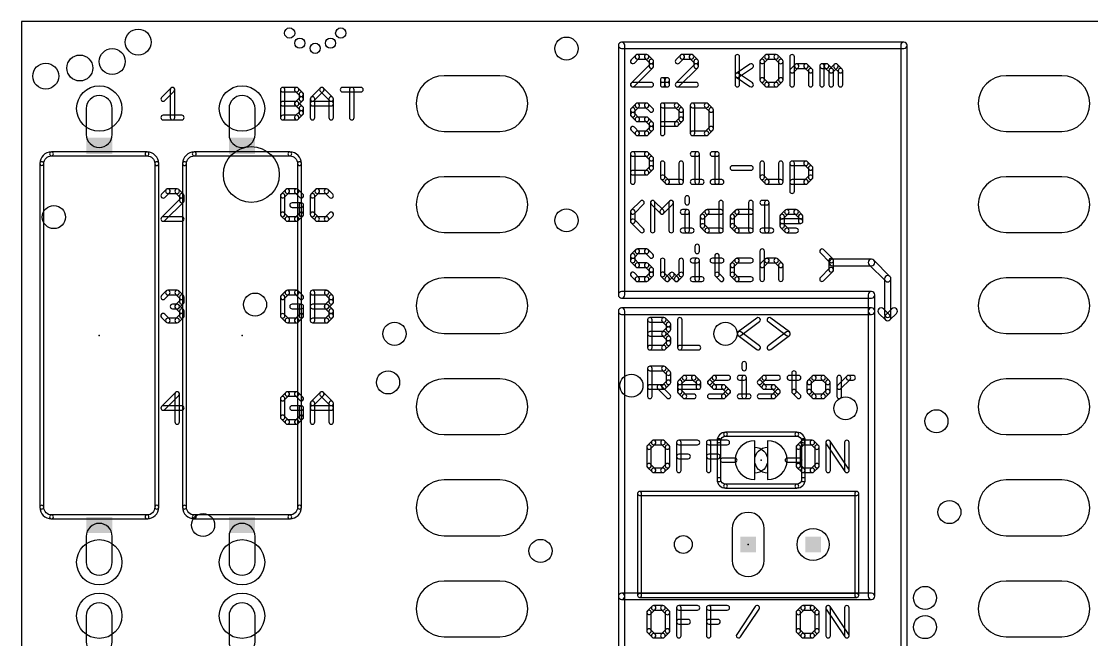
# Model space of a CAD drawing. Extents: x 0 to 96, y 1.4 to 54.7.
# Drawn here: x 0 to 41.89, y 28.28 to 52.5 of the extents above; entities that cross this region are included whole.
import ezdxf

# ---------------------------------------------------------------- set-up
doc = ezdxf.new("R2010")
doc.units = 0
for name, color, linetype in [('17', 178, 'CONTINUOUS'), ('18', 178, 'CONTINUOUS'), ('20', 178, 'CONTINUOUS'), ('21', 251, 'CONTINUOUS'), ('23', 178, 'CONTINUOUS'), ('25', 251, 'CONTINUOUS'), ('27', 251, 'CONTINUOUS'), ('51', 251, 'CONTINUOUS')]:
    doc.layers.add(name, color=color, linetype=linetype)

# ---------------------------------------------------------------- blocks, each defined once
blk = doc.blocks.new('RECT')
blk.add_solid([(-0.5, -0.5), (0.5, -0.5), (-0.5, 0.5), (0.5, 0.5)])
blk = doc.blocks.new('ROUNDP')
blk.add_circle((0, 0), 0.5)
blk = doc.blocks.new('LONGP100')
blk.add_lwpolyline([(-0.5, -0.5), (0.5, -0.5, 1), (0.5, 0.5), (-0.5, 0.5, 1)], format="xyb", close=True)
blk = doc.blocks.new('ROUNDV')
blk.add_circle((0, 0), 0.5)

msp = doc.modelspace()

# ---------------------------------------------------------------- linework, layer by layer
at = {"layer": '20'}
for p, q in [((96, 52.5), (0, 52.5)), ((0, 52.5), (0, 2.5))]:
    msp.add_line(p, q, dxfattribs=at)
for centre, radius in [((4.572, 51.689), 0.508), ((10.5, 52.044), 0.2), ((12.5, 52.044), 0.2), ((10.9, 51.644), 0.2), ((11.5, 51.444), 0.2), ((12.1, 51.644), 0.2), ((2.286, 50.673), 0.508), ((3.556, 50.927), 0.508), ((0.9525, 50.3555), 0.508), ((9, 46.5), 1.0922), ((25.908, 32.004), 0.35)]:
    msp.add_circle(centre, radius, dxfattribs=at)
at = {"layer": '21'}
for points in [[(23.622, 41.783), (23.622, 51.562, 1), (23.368, 51.562), (23.368, 41.783, 1)], [(23.495, 51.435), (34.544, 51.435, 1), (34.544, 51.689), (23.495, 51.689, 1)], [(34.417, 51.562), (34.417, 24.13, 1), (34.671, 24.13), (34.671, 51.562, 1)], [(31.75, 42.926), (33.274, 42.926, 1), (33.274, 43.18), (31.75, 43.18, 1)], [(33.1842, 42.9632), (33.8192, 42.3282, 1), (33.9988, 42.5078), (33.3638, 43.1428, 1)], [(33.782, 42.418), (33.782, 41.021, 1), (34.036, 41.021), (34.036, 42.418, 1)], [(33.274, 41.91), (23.495, 41.91, 1), (23.495, 41.656), (33.274, 41.656, 1)], [(33.401, 41.148), (33.401, 41.783, 1), (33.147, 41.783), (33.147, 41.148, 1)], [(23.622, 29.972), (23.622, 41.148, 1), (23.368, 41.148), (23.368, 29.972, 1)], [(23.495, 41.021), (33.274, 41.021, 1), (33.274, 41.275), (23.495, 41.275, 1)], [(33.401, 29.972), (33.401, 41.148, 1), (33.147, 41.148), (33.147, 29.972, 1)], [(33.9988, 40.9838), (33.7448, 41.2378, 1), (33.5652, 41.0582), (33.8192, 40.8042, 1)], [(33.9988, 40.8042), (34.2528, 41.0582, 1), (34.0732, 41.2378), (33.8192, 40.9838, 1)], [(32.698, 34.0802), (24.198, 34.0802, 1), (24.198, 33.9278), (32.698, 33.9278, 1)], [(24.2742, 30.004), (24.2742, 34.004, 1), (24.1218, 34.004), (24.1218, 30.004, 1)], [(32.6218, 34.004), (32.6218, 30.004, 1), (32.7742, 30.004), (32.7742, 34.004, 1)], [(23.622, 24.13), (23.622, 29.972, 1), (23.368, 29.972), (23.368, 24.13, 1)], [(23.495, 29.845), (33.274, 29.845, 1), (33.274, 30.099), (23.495, 30.099, 1)], [(32.698, 30.0802), (24.198, 30.0802, 1), (24.198, 29.9278), (32.698, 29.9278, 1)]]:
    msp.add_lwpolyline(points, format="xyb", close=True, dxfattribs=at)
at = {"layer": '23'}
for p in [(3.048, 40.1955), (8.636, 40.1955), (28.956, 35.306), (28.448, 32.004)]:
    msp.add_point(p, dxfattribs=at)
at = {"layer": '25'}
for points in [[(5.6128, 49.3958), (5.9771, 49.7602, 1), (5.8514, 49.8859), (5.487, 49.5215, 1)], [(5.8254, 49.823), (5.8254, 48.7299, 1), (6.0032, 48.7299), (6.0032, 49.823, 1)], [(10.3164, 48.7299), (10.3164, 49.823, 1), (10.1386, 49.823), (10.1386, 48.7299, 1)], [(10.2275, 49.7341), (10.7741, 49.7341, 1), (10.7741, 49.9119), (10.2275, 49.9119, 1)], [(10.7112, 49.7602), (10.8934, 49.578, 1), (11.0191, 49.7037), (10.8369, 49.8859, 1)], [(11.4597, 49.3958), (11.8241, 49.7602, 1), (11.6984, 49.8859), (11.334, 49.5215, 1)], [(11.6984, 49.7602), (12.0628, 49.3958, 1), (12.1885, 49.5215), (11.8241, 49.8859, 1)], [(12.5663, 49.7341), (13.295, 49.7341, 1), (13.295, 49.9119), (12.5663, 49.9119, 1)], [(13.0196, 48.7299), (13.0196, 49.823, 1), (12.8418, 49.823), (12.8418, 48.7299, 1)], [(10.8934, 49.5215), (10.7112, 49.3393, 1), (10.8369, 49.2136), (11.0191, 49.3958, 1)], [(10.8673, 49.6408), (10.8673, 49.4587, 1), (11.0451, 49.4587), (11.0451, 49.6408, 1)], [(11.4858, 48.7299), (11.4858, 49.4587, 1), (11.308, 49.4587), (11.308, 48.7299, 1)], [(12.0367, 49.4587), (12.0367, 48.7299, 1), (12.2145, 48.7299), (12.2145, 49.4587, 1)], [(10.2275, 49.1876), (10.7741, 49.1876, 1), (10.7741, 49.3654), (10.2275, 49.3654, 1)], [(10.7112, 49.2136), (10.8934, 49.0314, 1), (11.0191, 49.1571), (10.8369, 49.3393, 1)], [(10.8673, 49.0943), (10.8673, 48.9121, 1), (11.0451, 48.9121), (11.0451, 49.0943, 1)], [(11.3969, 49.1876), (12.1256, 49.1876, 1), (12.1256, 49.3654), (11.3969, 49.3654, 1)], [(5.5499, 48.641), (6.2787, 48.641, 1), (6.2787, 48.8188), (5.5499, 48.8188, 1)], [(10.7741, 48.8188), (10.2275, 48.8188, 1), (10.2275, 48.641), (10.7741, 48.641, 1)], [(10.8934, 48.9749), (10.7112, 48.7928, 1), (10.8369, 48.667), (11.0191, 48.8492, 1)], [(5.6692, 45.9108), (5.487, 45.7286, 1), (5.6128, 45.6029), (5.7949, 45.7851, 1)], [(6.0965, 45.9368), (5.7321, 45.9368, 1), (5.7321, 45.759), (6.0965, 45.759, 1)], [(6.3415, 45.7286), (6.1593, 45.9108, 1), (6.0336, 45.7851), (6.2158, 45.6029, 1)], [(6.3676, 45.4836), (6.3676, 45.6657, 1), (6.1898, 45.6657), (6.1898, 45.4836, 1)], [(10.3468, 45.9108), (10.1646, 45.7286, 1), (10.2903, 45.6029), (10.4725, 45.7851, 1)], [(10.1386, 45.6657), (10.1386, 44.937, 1), (10.3164, 44.937), (10.3164, 45.6657, 1)], [(10.7741, 45.9368), (10.4097, 45.9368, 1), (10.4097, 45.759), (10.7741, 45.759, 1)], [(11.0191, 45.7286), (10.8369, 45.9108, 1), (10.7112, 45.7851), (10.8934, 45.6029, 1)], [(11.5162, 45.9108), (11.334, 45.7286, 1), (11.4597, 45.6029), (11.6419, 45.7851, 1)], [(11.308, 45.6657), (11.308, 44.937, 1), (11.4858, 44.937), (11.4858, 45.6657, 1)], [(11.9435, 45.9368), (11.5791, 45.9368, 1), (11.5791, 45.759), (11.9435, 45.759, 1)], [(12.1885, 45.7286), (12.0063, 45.9108, 1), (11.8806, 45.7851), (12.0628, 45.6029, 1)], [(5.6128, 44.6919), (6.3415, 45.4207, 1), (6.2158, 45.5464), (5.487, 44.8177, 1)], [(10.9562, 45.3903), (10.5919, 45.3903, 1), (10.5919, 45.2125), (10.9562, 45.2125, 1)], [(11.0451, 44.937), (11.0451, 45.3014, 1), (10.8673, 45.3014), (10.8673, 44.937, 1)], [(6.2787, 44.8437), (5.5499, 44.8437, 1), (5.5499, 44.6659), (6.2787, 44.6659, 1)], [(10.1646, 44.8741), (10.3468, 44.6919, 1), (10.4725, 44.8177), (10.2903, 44.9998, 1)], [(10.4097, 44.6659), (10.7741, 44.6659, 1), (10.7741, 44.8437), (10.4097, 44.8437, 1)], [(10.8369, 44.6919), (11.0191, 44.8741, 1), (10.8934, 44.9998), (10.7112, 44.8177, 1)], [(11.334, 44.8741), (11.5162, 44.6919, 1), (11.6419, 44.8177), (11.4597, 44.9998, 1)], [(11.5791, 44.6659), (11.9435, 44.6659, 1), (11.9435, 44.8437), (11.5791, 44.8437, 1)], [(12.0063, 44.6919), (12.1885, 44.8741, 1), (12.0628, 44.9998), (11.8806, 44.8177, 1)], [(5.6128, 41.6278), (5.7949, 41.81, 1), (5.6692, 41.9357), (5.487, 41.7535, 1)], [(5.7321, 41.7839), (6.0965, 41.7839, 1), (6.0965, 41.9617), (5.7321, 41.9617, 1)], [(6.0336, 41.81), (6.2158, 41.6278, 1), (6.3415, 41.7535), (6.1593, 41.9357, 1)], [(10.3468, 41.9357), (10.1646, 41.7535, 1), (10.2903, 41.6278), (10.4725, 41.81, 1)], [(10.7741, 41.9617), (10.4097, 41.9617, 1), (10.4097, 41.7839), (10.7741, 41.7839, 1)], [(11.0191, 41.7535), (10.8369, 41.9357, 1), (10.7112, 41.81), (10.8934, 41.6278, 1)], [(11.4858, 40.7797), (11.4858, 41.8728, 1), (11.308, 41.8728), (11.308, 40.7797, 1)], [(11.3969, 41.7839), (11.9435, 41.7839, 1), (11.9435, 41.9617), (11.3969, 41.9617, 1)], [(11.8806, 41.81), (12.0628, 41.6278, 1), (12.1885, 41.7535), (12.0063, 41.9357, 1)], [(6.2158, 41.5713), (6.0336, 41.3891, 1), (6.1593, 41.2634), (6.3415, 41.4456, 1)], [(6.1898, 41.6906), (6.1898, 41.5085, 1), (6.3676, 41.5085), (6.3676, 41.6906, 1)], [(10.1386, 41.6906), (10.1386, 40.9619, 1), (10.3164, 40.9619), (10.3164, 41.6906, 1)], [(12.0628, 41.5713), (11.8806, 41.3891, 1), (12.0063, 41.2634), (12.1885, 41.4456, 1)], [(12.0367, 41.6906), (12.0367, 41.5085, 1), (12.2145, 41.5085), (12.2145, 41.6906, 1)], [(6.0965, 41.4152), (5.9143, 41.4152, 1), (5.9143, 41.2374), (6.0965, 41.2374, 1)], [(6.0336, 41.2634), (6.2158, 41.0812, 1), (6.3415, 41.2069), (6.1593, 41.3891, 1)], [(6.1898, 41.1441), (6.1898, 40.9619, 1), (6.3676, 40.9619), (6.3676, 41.1441, 1)], [(10.9562, 41.4152), (10.5919, 41.4152, 1), (10.5919, 41.2374), (10.9562, 41.2374, 1)], [(11.0451, 40.9619), (11.0451, 41.3263, 1), (10.8673, 41.3263), (10.8673, 40.9619, 1)], [(11.3969, 41.2374), (11.9435, 41.2374, 1), (11.9435, 41.4152), (11.3969, 41.4152, 1)], [(11.8806, 41.2634), (12.0628, 41.0812, 1), (12.1885, 41.2069), (12.0063, 41.3891, 1)], [(12.0367, 41.1441), (12.0367, 40.9619, 1), (12.2145, 40.9619), (12.2145, 41.1441, 1)], [(5.7949, 40.8426), (5.6128, 41.0247, 1), (5.487, 40.899), (5.6692, 40.7168, 1)], [(6.0965, 40.8686), (5.7321, 40.8686, 1), (5.7321, 40.6908), (6.0965, 40.6908, 1)], [(6.2158, 41.0247), (6.0336, 40.8426, 1), (6.1593, 40.7168), (6.3415, 40.899, 1)], [(10.1646, 40.899), (10.3468, 40.7168, 1), (10.4725, 40.8426), (10.2903, 41.0247, 1)], [(10.4097, 40.6908), (10.7741, 40.6908, 1), (10.7741, 40.8686), (10.4097, 40.8686, 1)], [(10.8369, 40.7168), (11.0191, 40.899, 1), (10.8934, 41.0247), (10.7112, 40.8426, 1)], [(11.9435, 40.8686), (11.3969, 40.8686, 1), (11.3969, 40.6908), (11.9435, 40.6908, 1)], [(12.0628, 41.0247), (11.8806, 40.8426, 1), (12.0063, 40.7168), (12.1885, 40.899, 1)], [(24.6901, 39.7129), (24.6901, 40.806, 1), (24.5123, 40.806), (24.5123, 39.7129, 1)], [(24.6012, 40.7171), (25.1478, 40.7171, 1), (25.1478, 40.8949), (24.6012, 40.8949, 1)], [(25.0849, 40.7432), (25.2671, 40.561, 1), (25.3928, 40.6867), (25.2106, 40.8689, 1)], [(25.2411, 40.6238), (25.2411, 40.4417, 1), (25.4189, 40.4417), (25.4189, 40.6238, 1)], [(25.6817, 40.806), (25.6817, 39.7129, 1), (25.8595, 39.7129), (25.8595, 40.806, 1)], [(28.7848, 40.8772), (28.0561, 40.3306, 1), (28.1627, 40.1883), (28.8915, 40.7349, 1)], [(29.2255, 40.7349), (29.9542, 40.1883, 1), (30.0609, 40.3306), (29.3321, 40.8772, 1)], [(24.6012, 40.1706), (25.1478, 40.1706, 1), (25.1478, 40.3484), (24.6012, 40.3484, 1)], [(25.2671, 40.5045), (25.0849, 40.3223, 1), (25.2106, 40.1966), (25.3928, 40.3788, 1)], [(25.0849, 40.1966), (25.2671, 40.0144, 1), (25.3928, 40.1401), (25.2106, 40.3223, 1)], [(28.0561, 40.1883), (28.7848, 39.6418, 1), (28.8915, 39.784), (28.1627, 40.3306, 1)], [(29.9542, 40.3306), (29.2255, 39.784, 1), (29.3321, 39.6418), (30.0609, 40.1883, 1)], [(25.1478, 39.8018), (24.6012, 39.8018, 1), (24.6012, 39.624), (25.1478, 39.624, 1)], [(25.2671, 39.9579), (25.0849, 39.7758, 1), (25.2106, 39.65), (25.3928, 39.8322, 1)], [(25.2411, 40.0773), (25.2411, 39.8951, 1), (25.4189, 39.8951), (25.4189, 40.0773, 1)], [(25.7706, 39.624), (26.4994, 39.624, 1), (26.4994, 39.8018), (25.7706, 39.8018, 1)], [(24.6901, 37.8079), (24.6901, 38.901, 1), (24.5123, 38.901), (24.5123, 37.8079, 1)], [(24.6012, 38.8121), (25.1478, 38.8121, 1), (25.1478, 38.9899), (24.6012, 38.9899, 1)], [(25.0849, 38.8382), (25.2671, 38.656, 1), (25.3928, 38.7817), (25.2106, 38.9639, 1)], [(28.2027, 39.0832), (28.2027, 38.901, 1), (28.3805, 38.901), (28.3805, 39.0832, 1)], [(25.2411, 38.7188), (25.2411, 38.3545, 1), (25.4189, 38.3545), (25.4189, 38.7188, 1)], [(25.8335, 38.2916), (26.0157, 38.4738, 1), (25.8899, 38.5995), (25.7077, 38.4173, 1)], [(25.9528, 38.4478), (26.3172, 38.4478, 1), (26.3172, 38.6256), (25.9528, 38.6256, 1)], [(26.2543, 38.4738), (26.4365, 38.2916, 1), (26.5622, 38.4173), (26.38, 38.5995, 1)], [(27.0029, 38.2916), (27.185, 38.4738, 1), (27.0593, 38.5995), (26.8771, 38.4173, 1)], [(27.1222, 38.4478), (27.6688, 38.4478, 1), (27.6688, 38.6256), (27.1222, 38.6256, 1)], [(28.1094, 38.4478), (28.2916, 38.4478, 1), (28.2916, 38.6256), (28.1094, 38.6256, 1)], [(28.2027, 38.5367), (28.2027, 37.8079, 1), (28.3805, 37.8079), (28.3805, 38.5367, 1)], [(28.9519, 38.2916), (29.134, 38.4738, 1), (29.0083, 38.5995), (28.8261, 38.4173, 1)], [(29.0712, 38.4478), (29.6177, 38.4478, 1), (29.6177, 38.6256), (29.0712, 38.6256, 1)], [(30.0584, 38.4478), (30.4228, 38.4478, 1), (30.4228, 38.6256), (30.0584, 38.6256, 1)], [(30.1517, 38.7188), (30.1517, 37.9901, 1), (30.3295, 37.9901), (30.3295, 38.7188, 1)], [(30.9573, 38.5995), (30.7751, 38.4173, 1), (30.9008, 38.2916), (31.083, 38.4738, 1)], [(31.3846, 38.6256), (31.0202, 38.6256, 1), (31.0202, 38.4478), (31.3846, 38.4478, 1)], [(31.6296, 38.4173), (31.4474, 38.5995, 1), (31.3217, 38.4738), (31.5039, 38.2916, 1)], [(32.0963, 37.8079), (32.0963, 38.5367, 1), (31.9185, 38.5367), (31.9185, 37.8079, 1)], [(32.0702, 38.1094), (32.4346, 38.4738, 1), (32.3089, 38.5995), (31.9445, 38.2351, 1)], [(32.3718, 38.4478), (32.554, 38.4478, 1), (32.554, 38.6256), (32.3718, 38.6256, 1)], [(25.1478, 38.2612), (24.6012, 38.2612, 1), (24.6012, 38.0834), (25.1478, 38.0834, 1)], [(24.9027, 38.1094), (25.2671, 37.745, 1), (25.3928, 37.8708), (25.0284, 38.2351, 1)], [(25.2671, 38.4173), (25.0849, 38.2351, 1), (25.2106, 38.1094), (25.3928, 38.2916, 1)], [(25.8595, 37.9901), (25.8595, 38.3545, 1), (25.6817, 38.3545), (25.6817, 37.9901, 1)], [(26.4994, 38.2612), (25.7706, 38.2612, 1), (25.7706, 38.0834), (26.4994, 38.0834, 1)], [(26.4105, 38.3545), (26.4105, 38.1723, 1), (26.5883, 38.1723), (26.5883, 38.3545, 1)], [(27.185, 38.2351), (27.0029, 38.4173, 1), (26.8771, 38.2916), (27.0593, 38.1094, 1)], [(27.4866, 38.2612), (27.1222, 38.2612, 1), (27.1222, 38.0834), (27.4866, 38.0834, 1)], [(27.7316, 38.0529), (27.5494, 38.2351, 1), (27.4237, 38.1094), (27.6059, 37.9272, 1)], [(29.134, 38.2351), (28.9519, 38.4173, 1), (28.8261, 38.2916), (29.0083, 38.1094, 1)], [(29.4356, 38.2612), (29.0712, 38.2612, 1), (29.0712, 38.0834), (29.4356, 38.0834, 1)], [(29.6806, 38.0529), (29.4984, 38.2351, 1), (29.3727, 38.1094), (29.5549, 37.9272, 1)], [(30.7491, 38.3545), (30.7491, 37.9901, 1), (30.9269, 37.9901), (30.9269, 38.3545, 1)], [(31.6556, 37.9901), (31.6556, 38.3545, 1), (31.4778, 38.3545), (31.4778, 37.9901, 1)], [(6.0336, 37.9606), (5.487, 37.414, 1), (5.6128, 37.2883), (6.1593, 37.8349, 1)], [(6.1854, 36.8046), (6.1854, 37.8977, 1), (6.0076, 37.8977), (6.0076, 36.8046, 1)], [(10.3468, 37.9606), (10.1646, 37.7784, 1), (10.2903, 37.6527), (10.4725, 37.8349, 1)], [(10.1386, 37.7155), (10.1386, 36.9868, 1), (10.3164, 36.9868), (10.3164, 37.7155, 1)], [(10.7741, 37.9866), (10.4097, 37.9866, 1), (10.4097, 37.8088), (10.7741, 37.8088, 1)], [(11.0191, 37.7784), (10.8369, 37.9606, 1), (10.7112, 37.8349), (10.8934, 37.6527, 1)], [(11.4597, 37.4705), (11.8241, 37.8349, 1), (11.6984, 37.9606), (11.334, 37.5962, 1)], [(11.6984, 37.8349), (12.0628, 37.4705, 1), (12.1885, 37.5962), (11.8241, 37.9606, 1)], [(26.0157, 37.8708), (25.8335, 38.0529, 1), (25.7077, 37.9272), (25.8899, 37.745, 1)], [(26.3172, 37.8968), (25.9528, 37.8968, 1), (25.9528, 37.719), (26.3172, 37.719, 1)], [(26.94, 37.719), (27.4866, 37.719, 1), (27.4866, 37.8968), (26.94, 37.8968, 1)], [(27.5494, 37.745), (27.7316, 37.9272, 1), (27.6059, 38.0529), (27.4237, 37.8708, 1)], [(28.1094, 37.719), (28.4738, 37.719, 1), (28.4738, 37.8968), (28.1094, 37.8968, 1)], [(28.889, 37.719), (29.4356, 37.719, 1), (29.4356, 37.8968), (28.889, 37.8968, 1)], [(29.4984, 37.745), (29.6806, 37.9272, 1), (29.5549, 38.0529), (29.3727, 37.8708, 1)], [(30.1777, 37.9272), (30.3599, 37.745, 1), (30.4856, 37.8708), (30.3034, 38.0529, 1)], [(30.7751, 37.9272), (30.9573, 37.745, 1), (31.083, 37.8708), (30.9008, 38.0529, 1)], [(31.0202, 37.719), (31.3846, 37.719, 1), (31.3846, 37.8968), (31.0202, 37.8968, 1)], [(31.4474, 37.745), (31.6296, 37.9272, 1), (31.5039, 38.0529), (31.3217, 37.8708, 1)], [(5.5499, 37.2623), (6.2787, 37.2623, 1), (6.2787, 37.4401), (5.5499, 37.4401, 1)], [(10.9562, 37.4401), (10.5919, 37.4401, 1), (10.5919, 37.2623), (10.9562, 37.2623, 1)], [(11.0451, 36.9868), (11.0451, 37.3512, 1), (10.8673, 37.3512), (10.8673, 36.9868, 1)], [(11.4858, 36.8046), (11.4858, 37.5334, 1), (11.308, 37.5334), (11.308, 36.8046, 1)], [(11.3969, 37.2623), (12.1256, 37.2623, 1), (12.1256, 37.4401), (11.3969, 37.4401, 1)], [(12.0367, 37.5334), (12.0367, 36.8046, 1), (12.2145, 36.8046), (12.2145, 37.5334, 1)], [(10.1646, 36.9239), (10.3468, 36.7417, 1), (10.4725, 36.8675), (10.2903, 37.0496, 1)], [(10.4097, 36.7157), (10.7741, 36.7157, 1), (10.7741, 36.8935), (10.4097, 36.8935, 1)], [(10.8369, 36.7417), (11.0191, 36.9239, 1), (10.8934, 37.0496), (10.7112, 36.8675, 1)]]:
    msp.add_lwpolyline(points, format="xyb", close=True, dxfattribs=at)
at = {"layer": '27'}
for points in [[(24.0482, 51.1759), (23.866, 50.9937, 1), (23.9918, 50.868), (24.1739, 51.0502, 1)], [(24.4755, 51.2019), (24.1111, 51.2019, 1), (24.1111, 51.0241), (24.4755, 51.0241, 1)], [(24.7205, 50.9937), (24.5383, 51.1759, 1), (24.4126, 51.0502), (24.5948, 50.868, 1)], [(25.8023, 51.1759), (25.6201, 50.9937, 1), (25.7459, 50.868), (25.928, 51.0502, 1)], [(26.2296, 51.2019), (25.8652, 51.2019, 1), (25.8652, 51.0241), (26.2296, 51.0241, 1)], [(26.4746, 50.9937), (26.2924, 51.1759, 1), (26.1667, 51.0502), (26.3489, 50.868, 1)], [(28.1107, 50.0199), (28.1107, 51.113, 1), (27.9329, 51.113), (27.9329, 50.0199, 1)], [(29.1156, 51.1759), (28.9334, 50.9937, 1), (29.0591, 50.868), (29.2413, 51.0502, 1)], [(29.5429, 51.2019), (29.1785, 51.2019, 1), (29.1785, 51.0241), (29.5429, 51.0241, 1)], [(29.7879, 50.9937), (29.6057, 51.1759, 1), (29.48, 51.0502), (29.6622, 50.868, 1)], [(30.0768, 51.113), (30.0768, 50.0199, 1), (30.2546, 50.0199), (30.2546, 51.113, 1)], [(23.9918, 49.957), (24.7205, 50.6858, 1), (24.5948, 50.8115), (23.866, 50.0828, 1)], [(24.7466, 50.7487), (24.7466, 50.9308, 1), (24.5688, 50.9308), (24.5688, 50.7487, 1)], [(25.7459, 49.957), (26.4746, 50.6858, 1), (26.3489, 50.8115), (25.6201, 50.0828, 1)], [(26.5006, 50.7487), (26.5006, 50.9308, 1), (26.3228, 50.9308), (26.3228, 50.7487, 1)], [(28.0711, 50.3103), (28.6177, 50.6747, 1), (28.519, 50.8226), (27.9725, 50.4582, 1)], [(28.9074, 50.9308), (28.9074, 50.2021, 1), (29.0852, 50.2021), (29.0852, 50.9308, 1)], [(29.8139, 50.2021), (29.8139, 50.9308, 1), (29.6361, 50.9308), (29.6361, 50.2021, 1)], [(30.2285, 50.5036), (30.4107, 50.6858, 1), (30.285, 50.8115), (30.1028, 50.6293, 1)], [(30.3479, 50.6598), (30.7122, 50.6598, 1), (30.7122, 50.8376), (30.3479, 50.8376, 1)], [(30.6494, 50.6858), (30.8316, 50.5036, 1), (30.9573, 50.6293), (30.7751, 50.8115, 1)], [(31.424, 50.0199), (31.424, 50.7487, 1), (31.2462, 50.7487), (31.2462, 50.0199, 1)], [(31.3351, 50.6598), (31.5173, 50.6598, 1), (31.5173, 50.8376), (31.3351, 50.8376, 1)], [(31.4544, 50.6858), (31.6366, 50.5036, 1), (31.7623, 50.6293), (31.5801, 50.8115, 1)], [(31.7623, 50.5036), (31.9445, 50.6858, 1), (31.8188, 50.8115), (31.6366, 50.6293, 1)], [(31.8188, 50.6858), (32.001, 50.5036, 1), (32.1267, 50.6293), (31.9445, 50.8115, 1)], [(25.1872, 50.0199), (25.1872, 50.2021, 1), (25.0094, 50.2021), (25.0094, 50.0199, 1)], [(25.0983, 50.1132), (25.2805, 50.1132, 1), (25.2805, 50.291), (25.0983, 50.291, 1)], [(25.1916, 50.2021), (25.1916, 50.0199, 1), (25.3694, 50.0199), (25.3694, 50.2021, 1)], [(28.6177, 50.0939), (28.0711, 50.4582, 1), (27.9725, 50.3103), (28.519, 49.9459, 1)], [(28.9334, 50.1392), (29.1156, 49.957, 1), (29.2413, 50.0828), (29.0591, 50.2649, 1)], [(29.6057, 49.957), (29.7879, 50.1392, 1), (29.6622, 50.2649), (29.48, 50.0828, 1)], [(30.8055, 50.5665), (30.8055, 50.0199, 1), (30.9833, 50.0199), (30.9833, 50.5665, 1)], [(31.6106, 50.5665), (31.6106, 50.0199, 1), (31.7884, 50.0199), (31.7884, 50.5665, 1)], [(31.9749, 50.5665), (31.9749, 50.0199, 1), (32.1527, 50.0199), (32.1527, 50.5665, 1)], [(24.6577, 50.1088), (23.9289, 50.1088, 1), (23.9289, 49.931), (24.6577, 49.931, 1)], [(25.2805, 50.1088), (25.0983, 50.1088, 1), (25.0983, 49.931), (25.2805, 49.931, 1)], [(26.4117, 50.1088), (25.683, 50.1088, 1), (25.683, 49.931), (26.4117, 49.931, 1)], [(29.1785, 49.931), (29.5429, 49.931, 1), (29.5429, 50.1088), (29.1785, 50.1088, 1)], [(24.0482, 49.2709), (23.866, 49.0887, 1), (23.9918, 48.963), (24.1739, 49.1452, 1)], [(23.84, 49.0258), (23.84, 48.8437, 1), (24.0178, 48.8437), (24.0178, 49.0258, 1)], [(24.4755, 49.2969), (24.1111, 49.2969, 1), (24.1111, 49.1191), (24.4755, 49.1191, 1)], [(24.7205, 49.0887), (24.5383, 49.2709, 1), (24.4126, 49.1452), (24.5948, 48.963, 1)], [(25.1872, 48.1149), (25.1872, 49.208, 1), (25.0094, 49.208), (25.0094, 48.1149, 1)], [(25.0983, 49.1191), (25.6449, 49.1191, 1), (25.6449, 49.2969), (25.0983, 49.2969, 1)], [(25.582, 49.1452), (25.7642, 48.963, 1), (25.8899, 49.0887), (25.7077, 49.2709, 1)], [(25.7382, 49.0258), (25.7382, 48.6615, 1), (25.9159, 48.6615), (25.9159, 49.0258, 1)], [(26.1788, 49.208), (26.1788, 48.1149, 1), (26.3566, 48.1149), (26.3566, 49.208, 1)], [(26.8143, 49.2969), (26.2677, 49.2969, 1), (26.2677, 49.1191), (26.8143, 49.1191, 1)], [(27.0593, 49.0887), (26.8771, 49.2709, 1), (26.7514, 49.1452), (26.9336, 48.963, 1)], [(27.0853, 48.2971), (27.0853, 49.0258, 1), (26.9075, 49.0258), (26.9075, 48.2971, 1)], [(23.866, 48.7808), (24.0482, 48.5986, 1), (24.1739, 48.7243), (23.9918, 48.9065, 1)], [(24.1111, 48.5726), (24.4755, 48.5726, 1), (24.4755, 48.7504), (24.1111, 48.7504, 1)], [(24.4126, 48.5986), (24.5948, 48.4164, 1), (24.7205, 48.5421), (24.5383, 48.7243, 1)], [(25.7642, 48.7243), (25.582, 48.5421, 1), (25.7077, 48.4164), (25.8899, 48.5986, 1)], [(24.1739, 48.1778), (23.9918, 48.3599, 1), (23.866, 48.2342), (24.0482, 48.052, 1)], [(24.4755, 48.2038), (24.1111, 48.2038, 1), (24.1111, 48.026), (24.4755, 48.026, 1)], [(24.5948, 48.3599), (24.4126, 48.1778, 1), (24.5383, 48.052), (24.7205, 48.2342, 1)], [(24.5688, 48.4793), (24.5688, 48.2971, 1), (24.7466, 48.2971), (24.7466, 48.4793, 1)], [(25.6449, 48.5682), (25.0983, 48.5682, 1), (25.0983, 48.3904), (25.6449, 48.3904, 1)], [(26.2677, 48.026), (26.8143, 48.026, 1), (26.8143, 48.2038), (26.2677, 48.2038, 1)], [(26.8771, 48.052), (27.0593, 48.2342, 1), (26.9336, 48.3599), (26.7514, 48.1778, 1)], [(24.0178, 46.2099), (24.0178, 47.303, 1), (23.84, 47.303), (23.84, 46.2099, 1)], [(23.9289, 47.2141), (24.4755, 47.2141, 1), (24.4755, 47.3919), (23.9289, 47.3919, 1)], [(24.4126, 47.2402), (24.5948, 47.058, 1), (24.7205, 47.1837), (24.5383, 47.3659, 1)], [(26.2677, 47.2141), (26.4499, 47.2141, 1), (26.4499, 47.3919), (26.2677, 47.3919, 1)], [(26.361, 47.303), (26.361, 46.2099, 1), (26.5388, 46.2099), (26.5388, 47.303, 1)], [(27.0473, 47.2141), (27.2295, 47.2141, 1), (27.2295, 47.3919), (27.0473, 47.3919, 1)], [(27.1406, 47.303), (27.1406, 46.2099, 1), (27.3184, 46.2099), (27.3184, 47.303, 1)], [(24.5688, 47.1208), (24.5688, 46.7565, 1), (24.7466, 46.7565), (24.7466, 47.1208, 1)], [(25.0094, 46.9387), (25.0094, 46.3921, 1), (25.1872, 46.3921), (25.1872, 46.9387, 1)], [(25.9159, 46.2099), (25.9159, 46.9387, 1), (25.7382, 46.9387), (25.7382, 46.2099, 1)], [(28.9074, 46.9387), (28.9074, 46.3921, 1), (29.0852, 46.3921), (29.0852, 46.9387, 1)], [(29.8139, 46.2099), (29.8139, 46.9387, 1), (29.6361, 46.9387), (29.6361, 46.2099, 1)], [(30.2546, 45.8455), (30.2546, 46.9387, 1), (30.0768, 46.9387), (30.0768, 45.8455, 1)], [(30.1657, 46.8498), (30.7122, 46.8498, 1), (30.7122, 47.0276), (30.1657, 47.0276, 1)], [(30.6494, 46.8758), (30.8316, 46.6936, 1), (30.9573, 46.8193), (30.7751, 47.0015, 1)], [(24.4755, 46.6632), (23.9289, 46.6632, 1), (23.9289, 46.4854), (24.4755, 46.4854, 1)], [(24.5948, 46.8193), (24.4126, 46.6371, 1), (24.5383, 46.5114), (24.7205, 46.6936, 1)], [(27.8269, 46.6676), (28.5556, 46.6676, 1), (28.5556, 46.8454), (27.8269, 46.8454, 1)], [(30.8055, 46.7565), (30.8055, 46.3921, 1), (30.9833, 46.3921), (30.9833, 46.7565, 1)], [(25.0354, 46.3292), (25.2176, 46.147, 1), (25.3433, 46.2728), (25.1612, 46.4549, 1)], [(25.2805, 46.121), (25.827, 46.121, 1), (25.827, 46.2988), (25.2805, 46.2988, 1)], [(26.2677, 46.121), (26.6321, 46.121, 1), (26.6321, 46.2988), (26.2677, 46.2988, 1)], [(27.0473, 46.121), (27.4117, 46.121, 1), (27.4117, 46.2988), (27.0473, 46.2988, 1)], [(28.9334, 46.3292), (29.1156, 46.147, 1), (29.2413, 46.2728), (29.0591, 46.4549, 1)], [(29.1785, 46.121), (29.725, 46.121, 1), (29.725, 46.2988), (29.1785, 46.2988, 1)], [(30.7122, 46.2988), (30.1657, 46.2988, 1), (30.1657, 46.121), (30.7122, 46.121, 1)], [(30.8316, 46.4549), (30.6494, 46.2728, 1), (30.7751, 46.147), (30.9573, 46.3292, 1)], [(25.9712, 45.5802), (25.9712, 45.398, 1), (26.149, 45.398), (26.149, 45.5802, 1)], [(23.9918, 44.9708), (24.3561, 45.3352, 1), (24.2304, 45.4609), (23.866, 45.0965, 1)], [(24.6456, 45.3352), (25.01, 44.9708, 1), (25.1357, 45.0965), (24.7714, 45.4609, 1)], [(24.7974, 44.3049), (24.7974, 45.398, 1), (24.6196, 45.398), (24.6196, 44.3049, 1)], [(25.1357, 44.9708), (25.5001, 45.3352, 1), (25.3744, 45.4609), (25.01, 45.0965, 1)], [(25.3484, 45.398), (25.3484, 44.3049, 1), (25.5262, 44.3049), (25.5262, 45.398, 1)], [(27.2973, 45.398), (27.2973, 44.3049, 1), (27.4751, 44.3049), (27.4751, 45.398, 1)], [(28.4667, 45.398), (28.4667, 44.3049, 1), (28.6445, 44.3049), (28.6445, 45.398, 1)], [(28.9963, 45.3091), (29.1785, 45.3091, 1), (29.1785, 45.4869), (28.9963, 45.4869, 1)], [(29.0896, 45.398), (29.0896, 44.3049, 1), (29.2674, 44.3049), (29.2674, 45.398, 1)], [(24.0178, 44.6693), (24.0178, 45.0337, 1), (23.84, 45.0337), (23.84, 44.6693, 1)], [(25.8779, 44.9448), (26.0601, 44.9448, 1), (26.0601, 45.1226), (25.8779, 45.1226, 1)], [(25.9712, 45.0337), (25.9712, 44.3049, 1), (26.149, 44.3049), (26.149, 45.0337, 1)], [(26.7204, 44.7886), (26.9025, 44.9708, 1), (26.7768, 45.0965), (26.5946, 44.9143, 1)], [(26.7464, 44.4871), (26.7464, 44.8515, 1), (26.5686, 44.8515), (26.5686, 44.4871, 1)], [(26.8397, 44.9448), (27.3862, 44.9448, 1), (27.3862, 45.1226), (26.8397, 45.1226, 1)], [(27.8897, 44.7886), (28.0719, 44.9708, 1), (27.9462, 45.0965), (27.764, 44.9143, 1)], [(27.9158, 44.4871), (27.9158, 44.8515, 1), (27.738, 44.8515), (27.738, 44.4871, 1)], [(28.0091, 44.9448), (28.5556, 44.9448, 1), (28.5556, 45.1226), (28.0091, 45.1226, 1)], [(29.8387, 44.7886), (30.0209, 44.9708, 1), (29.8952, 45.0965), (29.713, 44.9143, 1)], [(29.8648, 44.4871), (29.8648, 44.8515, 1), (29.687, 44.8515), (29.687, 44.4871, 1)], [(29.9581, 44.9448), (30.3224, 44.9448, 1), (30.3224, 45.1226), (29.9581, 45.1226, 1)], [(30.2596, 44.9708), (30.4418, 44.7886, 1), (30.5675, 44.9143), (30.3853, 45.0965, 1)], [(30.4157, 44.8515), (30.4157, 44.6693, 1), (30.5935, 44.6693), (30.5935, 44.8515, 1)], [(24.3561, 44.3678), (23.9918, 44.7321, 1), (23.866, 44.6064), (24.2304, 44.242, 1)], [(26.9025, 44.3678), (26.7204, 44.5499, 1), (26.5946, 44.4242), (26.7768, 44.242, 1)], [(28.0719, 44.3678), (27.8897, 44.5499, 1), (27.764, 44.4242), (27.9462, 44.242, 1)], [(30.5046, 44.7582), (29.7759, 44.7582, 1), (29.7759, 44.5804), (30.5046, 44.5804, 1)], [(30.0209, 44.3678), (29.8387, 44.5499, 1), (29.713, 44.4242), (29.8952, 44.242, 1)], [(25.8779, 44.216), (26.2423, 44.216, 1), (26.2423, 44.3938), (25.8779, 44.3938, 1)], [(27.3862, 44.3938), (26.8397, 44.3938, 1), (26.8397, 44.216), (27.3862, 44.216, 1)], [(28.5556, 44.3938), (28.0091, 44.3938, 1), (28.0091, 44.216), (28.5556, 44.216, 1)], [(28.9963, 44.216), (29.3607, 44.216, 1), (29.3607, 44.3938), (28.9963, 44.3938, 1)], [(30.3224, 44.3938), (29.9581, 44.3938, 1), (29.9581, 44.216), (30.3224, 44.216, 1)], [(24.0482, 43.5559), (23.866, 43.3737, 1), (23.9918, 43.248), (24.1739, 43.4302, 1)], [(24.4755, 43.5819), (24.1111, 43.5819, 1), (24.1111, 43.4041), (24.4755, 43.4041, 1)], [(24.7205, 43.3737), (24.5383, 43.5559, 1), (24.4126, 43.4302), (24.5948, 43.248, 1)], [(26.361, 43.6752), (26.361, 43.493, 1), (26.5388, 43.493), (26.5388, 43.6752, 1)], [(28.9074, 43.493), (28.9074, 42.3999, 1), (29.0852, 42.3999), (29.0852, 43.493, 1)], [(31.7623, 43.1915), (31.3979, 43.5559, 1), (31.2722, 43.4302), (31.6366, 43.0658, 1)], [(23.84, 43.3108), (23.84, 43.1287, 1), (24.0178, 43.1287), (24.0178, 43.3108, 1)], [(23.866, 43.0658), (24.0482, 42.8836, 1), (24.1739, 43.0093), (23.9918, 43.1915, 1)], [(25.0094, 43.1287), (25.0094, 42.5821, 1), (25.1872, 42.5821), (25.1872, 43.1287, 1)], [(25.9159, 42.5821), (25.9159, 43.1287, 1), (25.7382, 43.1287), (25.7382, 42.5821, 1)], [(26.2677, 43.0398), (26.4499, 43.0398, 1), (26.4499, 43.2176), (26.2677, 43.2176, 1)], [(26.361, 43.1287), (26.361, 42.3999, 1), (26.5388, 42.3999), (26.5388, 43.1287, 1)], [(27.0473, 43.0398), (27.4117, 43.0398, 1), (27.4117, 43.2176), (27.0473, 43.2176, 1)], [(27.1406, 43.3108), (27.1406, 42.5821, 1), (27.3184, 42.5821), (27.3184, 43.3108, 1)], [(27.9462, 43.1915), (27.764, 43.0093, 1), (27.8897, 42.8836), (28.0719, 43.0658, 1)], [(28.5556, 43.2176), (28.0091, 43.2176, 1), (28.0091, 43.0398), (28.5556, 43.0398, 1)], [(29.0591, 42.8836), (29.2413, 43.0658, 1), (29.1156, 43.1915), (28.9334, 43.0093, 1)], [(29.1785, 43.0398), (29.5429, 43.0398, 1), (29.5429, 43.2176), (29.1785, 43.2176, 1)], [(29.48, 43.0658), (29.6622, 42.8836, 1), (29.7879, 43.0093), (29.6057, 43.1915, 1)], [(31.7884, 42.7643), (31.7884, 43.1287, 1), (31.6106, 43.1287), (31.6106, 42.7643, 1)], [(24.1111, 42.8576), (24.4755, 42.8576, 1), (24.4755, 43.0354), (24.1111, 43.0354, 1)], [(24.4126, 42.8836), (24.5948, 42.7014, 1), (24.7205, 42.8271), (24.5383, 43.0093, 1)], [(24.5688, 42.7643), (24.5688, 42.5821, 1), (24.7466, 42.5821), (24.7466, 42.7643, 1)], [(27.738, 42.9465), (27.738, 42.5821, 1), (27.9158, 42.5821), (27.9158, 42.9465, 1)], [(29.6361, 42.9465), (29.6361, 42.3999, 1), (29.8139, 42.3999), (29.8139, 42.9465, 1)], [(31.3979, 42.337), (31.7623, 42.7014, 1), (31.6366, 42.8271), (31.2722, 42.4628, 1)], [(24.1739, 42.4628), (23.9918, 42.6449, 1), (23.866, 42.5192), (24.0482, 42.337, 1)], [(24.4755, 42.4888), (24.1111, 42.4888, 1), (24.1111, 42.311), (24.4755, 42.311, 1)], [(24.5948, 42.6449), (24.4126, 42.4628, 1), (24.5383, 42.337), (24.7205, 42.5192, 1)], [(25.0354, 42.5192), (25.2176, 42.337, 1), (25.3433, 42.4628), (25.1612, 42.6449, 1)], [(25.3433, 42.337), (25.5255, 42.5192, 1), (25.3998, 42.6449), (25.2176, 42.4628, 1)], [(25.3998, 42.5192), (25.582, 42.337, 1), (25.7077, 42.4628), (25.5255, 42.6449, 1)], [(25.7077, 42.337), (25.8899, 42.5192, 1), (25.7642, 42.6449), (25.582, 42.4628, 1)], [(26.2677, 42.311), (26.6321, 42.311, 1), (26.6321, 42.4888), (26.2677, 42.4888, 1)], [(27.1666, 42.5192), (27.3488, 42.337, 1), (27.4745, 42.4628), (27.2923, 42.6449, 1)], [(27.764, 42.5192), (27.9462, 42.337, 1), (28.0719, 42.4628), (27.8897, 42.6449, 1)], [(28.0091, 42.311), (28.5556, 42.311, 1), (28.5556, 42.4888), (28.0091, 42.4888, 1)], [(24.6832, 36.0629), (24.501, 35.8807, 1), (24.6268, 35.755), (24.8089, 35.9372, 1)], [(25.1105, 36.0889), (24.7461, 36.0889, 1), (24.7461, 35.9111), (25.1105, 35.9111, 1)], [(25.3555, 35.8807), (25.1733, 36.0629, 1), (25.0476, 35.9372), (25.2298, 35.755, 1)], [(25.8222, 34.9069), (25.8222, 36, 1), (25.6444, 36), (25.6444, 34.9069, 1)], [(25.7333, 35.9111), (26.4621, 35.9111, 1), (26.4621, 36.0889), (25.7333, 36.0889, 1)], [(26.9916, 34.9069), (26.9916, 36, 1), (26.8138, 36), (26.8138, 34.9069, 1)], [(26.9027, 35.9111), (27.6314, 35.9111, 1), (27.6314, 36.0889), (26.9027, 36.0889, 1)], [(30.5302, 36.0629), (30.348, 35.8807, 1), (30.4737, 35.755), (30.6559, 35.9372, 1)], [(30.9575, 36.0889), (30.5931, 36.0889, 1), (30.5931, 35.9111), (30.9575, 35.9111, 1)], [(31.2025, 35.8807), (31.0203, 36.0629, 1), (30.8946, 35.9372), (31.0768, 35.755, 1)], [(31.6692, 34.9069), (31.6692, 36, 1), (31.4914, 36), (31.4914, 34.9069, 1)], [(31.5063, 35.9507), (32.2351, 34.8576, 1), (32.383, 34.9562), (31.6543, 36.0493, 1)], [(32.3979, 34.9069), (32.3979, 36, 1), (32.2201, 36), (32.2201, 34.9069, 1)], [(24.475, 35.8178), (24.475, 35.0891, 1), (24.6528, 35.0891), (24.6528, 35.8178, 1)], [(25.3816, 35.0891), (25.3816, 35.8178, 1), (25.2038, 35.8178), (25.2038, 35.0891, 1)], [(30.322, 35.8178), (30.322, 35.0891, 1), (30.4998, 35.0891), (30.4998, 35.8178, 1)], [(31.2285, 35.0891), (31.2285, 35.8178, 1), (31.0507, 35.8178), (31.0507, 35.0891, 1)], [(25.7333, 35.3646), (26.0977, 35.3646, 1), (26.0977, 35.5424), (25.7333, 35.5424, 1)], [(26.9027, 35.3646), (27.2671, 35.3646, 1), (27.2671, 35.5424), (26.9027, 35.5424, 1)], [(24.501, 35.0262), (24.6832, 34.844, 1), (24.8089, 34.9698), (24.6268, 35.1519, 1)], [(24.7461, 34.818), (25.1105, 34.818, 1), (25.1105, 34.9958), (24.7461, 34.9958, 1)], [(25.1733, 34.844), (25.3555, 35.0262, 1), (25.2298, 35.1519), (25.0476, 34.9698, 1)], [(30.348, 35.0262), (30.5302, 34.844, 1), (30.6559, 34.9698), (30.4737, 35.1519, 1)], [(30.5931, 34.818), (30.9575, 34.818, 1), (30.9575, 34.9958), (30.5931, 34.9958, 1)], [(31.0203, 34.844), (31.2025, 35.0262, 1), (31.0768, 35.1519), (30.8946, 34.9698, 1)], [(24.6832, 29.5859), (24.501, 29.4037, 1), (24.6268, 29.278), (24.8089, 29.4602, 1)], [(24.475, 29.3408), (24.475, 28.6121, 1), (24.6528, 28.6121), (24.6528, 29.3408, 1)], [(25.1105, 29.6119), (24.7461, 29.6119, 1), (24.7461, 29.4341), (25.1105, 29.4341, 1)], [(25.3555, 29.4037), (25.1733, 29.5859, 1), (25.0476, 29.4602), (25.2298, 29.278, 1)], [(25.3816, 28.6121), (25.3816, 29.3408, 1), (25.2038, 29.3408), (25.2038, 28.6121, 1)], [(25.8222, 28.4299), (25.8222, 29.523, 1), (25.6444, 29.523), (25.6444, 28.4299, 1)], [(25.7333, 29.4341), (26.4621, 29.4341, 1), (26.4621, 29.6119), (25.7333, 29.6119, 1)], [(26.9916, 28.4299), (26.9916, 29.523, 1), (26.8138, 29.523), (26.8138, 28.4299, 1)], [(26.9027, 29.4341), (27.6314, 29.4341, 1), (27.6314, 29.6119), (26.9027, 29.6119, 1)], [(28.1461, 28.3806), (28.8748, 29.4737, 1), (28.7269, 29.5723), (27.9981, 28.4792, 1)], [(30.5302, 29.5859), (30.348, 29.4037, 1), (30.4737, 29.278), (30.6559, 29.4602, 1)], [(30.322, 29.3408), (30.322, 28.6121, 1), (30.4998, 28.6121), (30.4998, 29.3408, 1)], [(30.9575, 29.6119), (30.5931, 29.6119, 1), (30.5931, 29.4341), (30.9575, 29.4341, 1)], [(31.2025, 29.4037), (31.0203, 29.5859, 1), (30.8946, 29.4602), (31.0768, 29.278, 1)], [(31.2285, 28.6121), (31.2285, 29.3408, 1), (31.0507, 29.3408), (31.0507, 28.6121, 1)], [(31.6692, 28.4299), (31.6692, 29.523, 1), (31.4914, 29.523), (31.4914, 28.4299, 1)], [(31.5063, 29.4737), (32.2351, 28.3806, 1), (32.383, 28.4792), (31.6543, 29.5723, 1)], [(32.3979, 28.4299), (32.3979, 29.523, 1), (32.2201, 29.523), (32.2201, 28.4299, 1)], [(25.7333, 28.8876), (26.0977, 28.8876, 1), (26.0977, 29.0654), (25.7333, 29.0654, 1)], [(26.9027, 28.8876), (27.2671, 28.8876, 1), (27.2671, 29.0654), (26.9027, 29.0654, 1)], [(24.501, 28.5492), (24.6832, 28.367, 1), (24.8089, 28.4928), (24.6268, 28.6749, 1)], [(24.7461, 28.341), (25.1105, 28.341, 1), (25.1105, 28.5188), (24.7461, 28.5188, 1)], [(25.1733, 28.367), (25.3555, 28.5492, 1), (25.2298, 28.6749), (25.0476, 28.4928, 1)], [(30.348, 28.5492), (30.5302, 28.367, 1), (30.6559, 28.4928), (30.4737, 28.6749, 1)], [(30.5931, 28.341), (30.9575, 28.341, 1), (30.9575, 28.5188), (30.5931, 28.5188, 1)], [(31.0203, 28.367), (31.2025, 28.5492, 1), (31.0768, 28.6749), (30.8946, 28.4928, 1)]]:
    msp.add_lwpolyline(points, format="xyb", close=True, dxfattribs=at)
at = {"layer": '51'}
for points in [[(2.54, 49.0855), (2.54, 48.0695, 1), (3.556, 48.0695), (3.556, 49.0855, 1)], [(9.144, 48.0695), (9.144, 49.0855, 1), (8.128, 49.0855), (8.128, 48.0695, 1)], [(1.1781, 47.2313, 1), (1.1779, 47.3837, 0.4142), (0.7218, 46.9264, 1), (0.8742, 46.9266, -0.4142)], [(1.178, 47.2313), (4.918, 47.2313, 1), (4.918, 47.3837), (1.178, 47.3837, 1)], [(5.2218, 46.9266, 1), (5.3742, 46.9264, 0.4142), (4.9181, 47.3837, 1), (4.9179, 47.2313, -0.4142)], [(6.7661, 47.2313, 1), (6.7659, 47.3837, 0.4142), (6.3098, 46.9264, 1), (6.4622, 46.9266, -0.4142)], [(10.506, 47.3837), (6.766, 47.3837, 1), (6.766, 47.2313), (10.506, 47.2313, 1)], [(10.8098, 46.9266, 1), (10.9622, 46.9264, 0.4142), (10.5061, 47.3837, 1), (10.5059, 47.2313, -0.4142)], [(0.8742, 33.4645), (0.8742, 46.9265, 1), (0.7218, 46.9265), (0.7218, 33.4645, 1)], [(5.2218, 46.9265), (5.2218, 33.4645, 1), (5.3742, 33.4645), (5.3742, 46.9265, 1)], [(6.4622, 33.4645), (6.4622, 46.9265, 1), (6.3098, 46.9265), (6.3098, 33.4645, 1)], [(10.8098, 46.9265), (10.8098, 33.4645, 1), (10.9622, 33.4645), (10.9622, 46.9265, 1)], [(27.559, 36.2458, 1), (27.559, 36.3982, 0.4142), (27.2288, 36.068, 1), (27.3812, 36.068, -0.4142)], [(27.2288, 36.068), (27.2288, 34.544, 1), (27.3812, 34.544), (27.3812, 36.068, 1)], [(27.559, 36.2458), (30.353, 36.2458, 1), (30.353, 36.3982), (27.559, 36.3982, 1)], [(28.702, 34.798), (28.702, 36.068, 1), (28.702, 34.544), (28.702, 35.814, -1)], [(29.21, 35.814), (29.21, 34.544, 1), (29.21, 36.068), (29.21, 34.798, -1)], [(30.5308, 36.068, 1), (30.6832, 36.068, 0.4142), (30.353, 36.3982, 1), (30.353, 36.2458, -0.4142)], [(30.5308, 36.068), (30.5308, 34.544, 1), (30.6832, 34.544), (30.6832, 36.068, 1)], [(27.94, 35.3822), (27.432, 35.3822, 1), (27.432, 35.2298), (27.94, 35.2298, 1)], [(29.972, 35.2298), (30.48, 35.2298, 1), (30.48, 35.3822), (29.972, 35.3822, 1)], [(27.3812, 34.544, 1), (27.2288, 34.544, 0.4142), (27.559, 34.2138, 1), (27.559, 34.3662, -0.4142)], [(30.353, 34.3662), (27.559, 34.3662, 1), (27.559, 34.2138), (30.353, 34.2138, 1)], [(30.353, 34.3662, 1), (30.353, 34.2138, 0.4142), (30.6832, 34.544, 1), (30.5308, 34.544, -0.4142)], [(0.8742, 33.4644, 1), (0.7218, 33.4646, 0.4142), (1.1779, 33.0073, 1), (1.1781, 33.1597, -0.4142)], [(4.9179, 33.1597, 1), (4.9181, 33.0073, 0.4142), (5.3742, 33.4646, 1), (5.2218, 33.4644, -0.4142)], [(6.4622, 33.4644, 1), (6.3098, 33.4646, 0.4142), (6.7659, 33.0073, 1), (6.7661, 33.1597, -0.4142)], [(10.5059, 33.1597, 1), (10.5061, 33.0073, 0.4142), (10.9622, 33.4646, 1), (10.8098, 33.4644, -0.4142)], [(1.178, 33.0073), (4.918, 33.0073, 1), (4.918, 33.1597), (1.178, 33.1597, 1)], [(10.506, 33.1597), (6.766, 33.1597, 1), (6.766, 33.0073), (10.506, 33.0073, 1)], [(2.54, 32.3215), (2.54, 31.3055, 1), (3.556, 31.3055), (3.556, 32.3215, 1)], [(9.144, 31.3055), (9.144, 32.3215, 1), (8.128, 32.3215), (8.128, 31.3055, 1)], [(2.54, 29.21), (2.54, 28.194, 1), (3.556, 28.194), (3.556, 29.21, 1)], [(8.128, 29.21), (8.128, 28.194, 1), (9.144, 28.194), (9.144, 29.21, 1)]]:
    msp.add_lwpolyline(points, format="xyb", close=True, dxfattribs=at)

# ---------------------------------------------------------------- block references
at = {"layer": '17', "xscale": 2.1844, "yscale": 2.1844}
for p in [(17.635, 49.28), (17.635, 49.28), (39.635, 49.28), (39.635, 49.28), (17.635, 45.32), (17.635, 45.32), (39.635, 45.32), (39.635, 45.32), (17.635, 41.36), (17.635, 41.36), (39.635, 41.36), (39.635, 41.36), (17.635, 37.4), (17.635, 37.4), (39.635, 37.4), (39.635, 37.4), (17.635, 33.44), (17.635, 33.44), (39.635, 33.44), (39.635, 33.44), (17.635, 29.48), (17.635, 29.48), (39.635, 29.48), (39.635, 29.48)]:
    msp.add_blockref('LONGP100', p, dxfattribs=at)
at = {"layer": '17'}
for name, p, xscale, yscale, rotation in [('ROUNDP', (3.048, 49.0855), 1.778, 1.778, 90), ('ROUNDP', (3.048, 49.0855), 1.778, 1.778, 90), ('ROUNDP', (8.636, 49.0855), 1.778, 1.778, 270), ('ROUNDP', (8.636, 49.0855), 1.778, 1.778, 270), ('LONGP100', (28.448, 32.004), 1.2564, 1.2564, 270), ('LONGP100', (28.448, 32.004), 1.2564, 1.2564, 270), ('ROUNDP', (30.988, 32.004), 1.2564, 1.2564, 270), ('ROUNDP', (30.988, 32.004), 1.2564, 1.2564, 270), ('ROUNDP', (3.048, 31.3055), 1.778, 1.778, 90), ('ROUNDP', (3.048, 31.3055), 1.778, 1.778, 90), ('ROUNDP', (8.636, 31.3055), 1.778, 1.778, 270), ('ROUNDP', (8.636, 31.3055), 1.778, 1.778, 270), ('ROUNDP', (3.048, 29.21), 1.778, 1.778, 90), ('ROUNDP', (3.048, 29.21), 1.778, 1.778, 90), ('ROUNDP', (8.636, 29.21), 1.778, 1.778, 90), ('ROUNDP', (8.636, 29.21), 1.778, 1.778, 90)]:
    msp.add_blockref(name, p, dxfattribs=dict(at, xscale=xscale, yscale=yscale, rotation=rotation))
at = {"layer": '18', "xscale": 0.9048, "yscale": 0.9048}
for p in [(21.336, 51.435), (1.27, 44.831), (21.336, 44.704), (9.144, 41.402), (14.605, 40.259), (27.559, 40.259), (14.351, 38.354), (23.876, 38.227), (32.258, 37.338), (35.814, 36.83), (36.322, 33.274), (7.112, 32.766), (20.32, 31.75), (35.3695, 29.9085), (35.3695, 28.7655)]:
    msp.add_blockref('ROUNDV', p, dxfattribs=at)
at = {"layer": '51'}
for p, xscale, yscale, rotation in [((3.048, 47.625), 0.635, 1.016, 90), ((8.636, 47.625), 0.635, 1.016, 270), ((3.048, 32.766), 0.635, 1.016, 90), ((8.636, 32.766), 0.635, 1.016, 270), ((28.448, 32.004), 0.6096, 0.6096, 180), ((30.988, 32.004), 0.6096, 0.6096, 180)]:
    msp.add_blockref('RECT', p, dxfattribs=dict(at, xscale=xscale, yscale=yscale, rotation=rotation))

doc.saveas('drawing.dxf')
